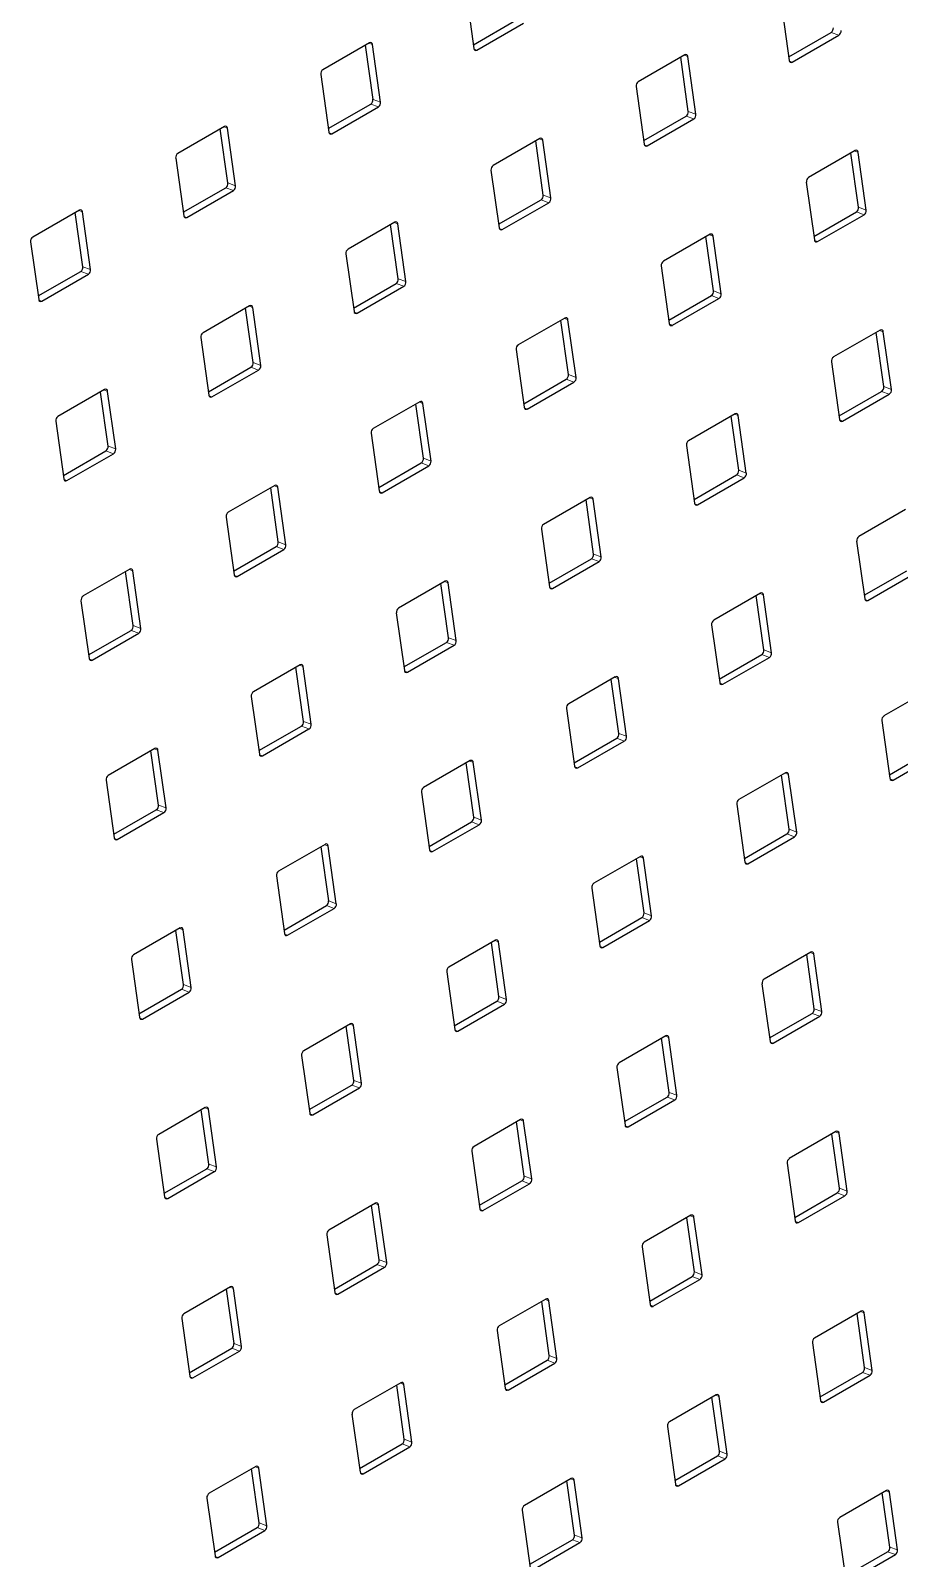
# Model space of a CAD drawing. Header units: millimetres. Extents: x -218071 to -203542, y 15363 to 51382.
# Drawn here: x -216851.03 to -216839.18, y 51105.31 to 51126.17 of the extents above; entities that cross this region are included whole.
import ezdxf

# ---------------------------------------------------------------- set-up
doc = ezdxf.new("R2010")
doc.units = ezdxf.units.MM
doc.header["$LTSCALE"] = 4
doc.layers.add('TPF-EQUIPEMENT', color=7, linetype='Continuous')

msp = doc.modelspace()

# ---------------------------------------------------------------- linework, layer by layer
at = {"layer": 'TPF-EQUIPEMENT', "color": 7, "linetype": 'Continuous', "lineweight": 25}
for p, q in [((-216845.095, 51126.715), (-216844.984, 51125.928)), ((-216840.791, 51126.551), (-216840.68, 51125.763)), ((-216844.991, 51125.976), (-216844.411, 51126.311)), ((-216844.943, 51125.904), (-216844.306, 51126.272)), ((-216840.687, 51125.811), (-216840.107, 51126.146)), ((-216846.409, 51126.004), (-216847.045, 51125.637)), ((-216846.361, 51125.232), (-216846.465, 51125.972)), ((-216846.257, 51125.193), (-216846.367, 51125.981)), ((-216840.639, 51125.74), (-216840.003, 51126.107)), ((-216842.105, 51125.839), (-216842.742, 51125.472)), ((-216842.058, 51125.067), (-216842.161, 51125.807)), ((-216841.953, 51125.028), (-216842.064, 51125.816)), ((-216847.074, 51125.573), (-216846.964, 51124.785)), ((-216842.771, 51125.408), (-216842.66, 51124.62)), ((-216846.971, 51124.833), (-216846.391, 51125.168)), ((-216846.922, 51124.762), (-216846.286, 51125.129)), ((-216848.389, 51124.862), (-216849.025, 51124.494)), ((-216842.667, 51124.668), (-216842.087, 51125.003)), ((-216842.619, 51124.597), (-216841.982, 51124.964)), ((-216848.341, 51124.09), (-216848.445, 51124.829)), ((-216848.237, 51124.051), (-216848.347, 51124.838)), ((-216844.085, 51124.697), (-216844.722, 51124.329)), ((-216844.038, 51123.925), (-216844.141, 51124.664)), ((-216843.933, 51123.886), (-216844.044, 51124.673)), ((-216839.782, 51124.532), (-216840.418, 51124.164)), ((-216839.734, 51123.76), (-216839.838, 51124.499)), ((-216839.63, 51123.721), (-216839.74, 51124.508)), ((-216849.054, 51124.43), (-216848.944, 51123.642)), ((-216844.751, 51124.265), (-216844.64, 51123.478)), ((-216848.951, 51123.691), (-216848.37, 51124.025)), ((-216840.447, 51124.1), (-216840.337, 51123.313)), ((-216848.902, 51123.619), (-216848.266, 51123.986)), ((-216844.647, 51123.526), (-216844.067, 51123.861)), ((-216844.599, 51123.454), (-216843.962, 51123.821)), ((-216850.369, 51123.719), (-216851.005, 51123.352)), ((-216850.321, 51122.947), (-216850.425, 51123.686)), ((-216850.217, 51122.908), (-216850.327, 51123.695)), ((-216840.343, 51123.361), (-216839.763, 51123.696)), ((-216840.295, 51123.289), (-216839.659, 51123.657)), ((-216846.065, 51123.554), (-216846.701, 51123.187)), ((-216846.018, 51122.782), (-216846.121, 51123.521)), ((-216845.913, 51122.743), (-216846.024, 51123.531)), ((-216851.034, 51123.287), (-216850.924, 51122.5)), ((-216841.761, 51123.389), (-216842.398, 51123.022)), ((-216841.714, 51122.617), (-216841.818, 51123.357)), ((-216841.609, 51122.578), (-216841.72, 51123.366)), ((-216846.731, 51123.122), (-216846.62, 51122.335)), ((-216850.931, 51122.548), (-216850.35, 51122.883)), ((-216850.882, 51122.476), (-216850.246, 51122.844)), ((-216842.427, 51122.958), (-216842.317, 51122.17)), ((-216846.627, 51122.383), (-216846.047, 51122.718)), ((-216846.579, 51122.312), (-216845.942, 51122.679)), ((-216848.045, 51122.411), (-216848.681, 51122.044)), ((-216847.997, 51121.639), (-216848.101, 51122.379)), ((-216847.893, 51121.6), (-216848.003, 51122.388)), ((-216842.323, 51122.218), (-216841.743, 51122.553)), ((-216842.275, 51122.147), (-216841.639, 51122.514)), ((-216843.741, 51122.246), (-216844.378, 51121.879)), ((-216843.694, 51121.474), (-216843.798, 51122.214)), ((-216843.589, 51121.435), (-216843.7, 51122.223)), ((-216848.711, 51121.98), (-216848.6, 51121.192)), ((-216839.438, 51122.081), (-216840.074, 51121.714)), ((-216839.39, 51121.309), (-216839.494, 51122.049)), ((-216839.286, 51121.27), (-216839.396, 51122.058)), ((-216844.407, 51121.815), (-216844.296, 51121.027)), ((-216848.607, 51121.24), (-216848.027, 51121.575)), ((-216848.559, 51121.169), (-216847.922, 51121.536)), ((-216840.103, 51121.65), (-216839.993, 51120.862)), ((-216844.303, 51121.075), (-216843.723, 51121.41)), ((-216844.255, 51121.004), (-216843.619, 51121.371)), ((-216850.025, 51121.269), (-216850.661, 51120.901)), ((-216849.977, 51120.497), (-216850.081, 51121.236)), ((-216849.873, 51120.458), (-216849.983, 51121.245)), ((-216845.721, 51121.104), (-216846.358, 51120.736)), ((-216840, 51120.91), (-216839.419, 51121.245)), ((-216839.951, 51120.839), (-216839.315, 51121.206)), ((-216845.674, 51120.332), (-216845.777, 51121.071)), ((-216845.569, 51120.293), (-216845.68, 51121.08)), ((-216841.418, 51120.939), (-216842.054, 51120.571)), ((-216841.37, 51120.167), (-216841.474, 51120.906)), ((-216841.266, 51120.128), (-216841.376, 51120.915)), ((-216850.69, 51120.837), (-216850.58, 51120.049)), ((-216846.387, 51120.672), (-216846.276, 51119.885)), ((-216842.083, 51120.507), (-216841.973, 51119.72)), ((-216850.587, 51120.098), (-216850.007, 51120.432)), ((-216850.538, 51120.026), (-216849.902, 51120.393)), ((-216846.283, 51119.933), (-216845.703, 51120.268)), ((-216846.235, 51119.861), (-216845.598, 51120.229)), ((-216841.98, 51119.768), (-216841.399, 51120.103)), ((-216841.931, 51119.696), (-216841.295, 51120.064)), ((-216847.701, 51119.961), (-216848.338, 51119.594)), ((-216847.654, 51119.189), (-216847.757, 51119.928)), ((-216847.549, 51119.15), (-216847.66, 51119.938)), ((-216843.398, 51119.796), (-216844.034, 51119.429)), ((-216843.35, 51119.024), (-216843.454, 51119.764)), ((-216843.246, 51118.985), (-216843.356, 51119.773)), ((-216848.367, 51119.529), (-216848.256, 51118.742)), ((-216839.094, 51119.631), (-216839.73, 51119.264)), ((-216844.063, 51119.365), (-216843.953, 51118.577)), ((-216848.263, 51118.79), (-216847.683, 51119.125)), ((-216848.215, 51118.719), (-216847.578, 51119.086)), ((-216839.76, 51119.2), (-216839.649, 51118.412)), ((-216849.681, 51118.818), (-216850.317, 51118.451)), ((-216843.959, 51118.625), (-216843.379, 51118.96)), ((-216843.911, 51118.554), (-216843.275, 51118.921)), ((-216849.634, 51118.046), (-216849.737, 51118.786)), ((-216849.529, 51118.007), (-216849.64, 51118.795)), ((-216845.377, 51118.653), (-216846.014, 51118.286)), ((-216845.33, 51117.881), (-216845.434, 51118.621)), ((-216845.225, 51117.842), (-216845.336, 51118.63)), ((-216839.656, 51118.46), (-216839.076, 51118.795)), ((-216839.608, 51118.389), (-216838.971, 51118.756)), ((-216841.074, 51118.488), (-216841.71, 51118.121)), ((-216841.026, 51117.717), (-216841.13, 51118.456)), ((-216840.922, 51117.677), (-216841.032, 51118.465)), ((-216850.347, 51118.387), (-216850.236, 51117.599)), ((-216846.043, 51118.222), (-216845.933, 51117.434)), ((-216850.243, 51117.647), (-216849.663, 51117.982)), ((-216841.739, 51118.057), (-216841.629, 51117.269)), ((-216850.195, 51117.576), (-216849.558, 51117.943)), ((-216845.939, 51117.482), (-216845.359, 51117.817)), ((-216845.891, 51117.411), (-216845.255, 51117.778)), ((-216841.636, 51117.317), (-216841.056, 51117.652)), ((-216841.587, 51117.246), (-216840.951, 51117.613)), ((-216847.357, 51117.511), (-216847.994, 51117.143)), ((-216847.31, 51116.739), (-216847.414, 51117.478)), ((-216847.205, 51116.7), (-216847.316, 51117.487)), ((-216843.054, 51117.346), (-216843.69, 51116.978)), ((-216843.006, 51116.574), (-216843.11, 51117.313)), ((-216842.902, 51116.535), (-216843.012, 51117.322)), ((-216838.75, 51117.181), (-216839.387, 51116.814)), ((-216848.023, 51117.079), (-216847.912, 51116.292)), ((-216843.719, 51116.914), (-216843.609, 51116.127)), ((-216839.416, 51116.749), (-216839.305, 51115.962)), ((-216847.919, 51116.34), (-216847.339, 51116.675)), ((-216847.871, 51116.268), (-216847.235, 51116.636)), ((-216849.337, 51116.368), (-216849.974, 51116.001)), ((-216849.29, 51115.596), (-216849.393, 51116.336)), ((-216849.185, 51115.557), (-216849.296, 51116.345)), ((-216843.616, 51116.175), (-216843.035, 51116.51)), ((-216843.567, 51116.103), (-216842.931, 51116.471)), ((-216839.312, 51116.01), (-216838.732, 51116.345)), ((-216839.264, 51115.938), (-216838.627, 51116.306)), ((-216845.034, 51116.203), (-216845.67, 51115.836)), ((-216844.986, 51115.431), (-216845.09, 51116.171)), ((-216844.882, 51115.392), (-216844.992, 51116.18)), ((-216850.003, 51115.937), (-216849.892, 51115.149)), ((-216840.73, 51116.038), (-216841.366, 51115.671)), ((-216840.683, 51115.266), (-216840.786, 51116.006)), ((-216840.578, 51115.227), (-216840.689, 51116.015)), ((-216845.699, 51115.772), (-216845.589, 51114.984)), ((-216849.899, 51115.197), (-216849.319, 51115.532)), ((-216849.851, 51115.126), (-216849.214, 51115.493)), ((-216841.396, 51115.607), (-216841.285, 51114.819)), ((-216845.596, 51115.032), (-216845.015, 51115.367)), ((-216845.547, 51114.961), (-216844.911, 51115.328)), ((-216847.014, 51115.06), (-216847.65, 51114.693)), ((-216841.292, 51114.867), (-216840.712, 51115.202)), ((-216841.244, 51114.796), (-216840.607, 51115.163)), ((-216846.966, 51114.288), (-216847.07, 51115.028)), ((-216846.862, 51114.249), (-216846.972, 51115.037)), ((-216842.71, 51114.895), (-216843.346, 51114.528)), ((-216842.662, 51114.124), (-216842.766, 51114.863)), ((-216842.558, 51114.085), (-216842.668, 51114.872)), ((-216847.679, 51114.629), (-216847.569, 51113.841)), ((-216843.376, 51114.464), (-216843.265, 51113.676)), ((-216847.575, 51113.889), (-216846.995, 51114.224)), ((-216847.527, 51113.818), (-216846.891, 51114.185)), ((-216843.272, 51113.725), (-216842.692, 51114.059)), ((-216843.224, 51113.653), (-216842.587, 51114.02)), ((-216848.993, 51113.918), (-216849.63, 51113.55)), ((-216848.946, 51113.146), (-216849.05, 51113.885)), ((-216848.841, 51113.107), (-216848.952, 51113.894)), ((-216844.69, 51113.753), (-216845.326, 51113.385)), ((-216844.642, 51112.981), (-216844.746, 51113.72)), ((-216844.538, 51112.942), (-216844.648, 51113.729)), ((-216849.659, 51113.486), (-216849.549, 51112.699)), ((-216840.386, 51113.588), (-216841.023, 51113.221)), ((-216840.339, 51112.816), (-216840.442, 51113.555)), ((-216840.234, 51112.777), (-216840.345, 51113.565)), ((-216845.355, 51113.321), (-216845.245, 51112.534)), ((-216849.555, 51112.747), (-216848.975, 51113.082)), ((-216849.507, 51112.675), (-216848.871, 51113.043)), ((-216841.052, 51113.156), (-216840.941, 51112.369)), ((-216845.252, 51112.582), (-216844.672, 51112.917)), ((-216845.203, 51112.51), (-216844.567, 51112.878)), ((-216846.67, 51112.61), (-216847.306, 51112.243)), ((-216846.622, 51111.838), (-216846.726, 51112.578)), ((-216846.518, 51111.799), (-216846.628, 51112.587)), ((-216840.948, 51112.417), (-216840.368, 51112.752)), ((-216840.9, 51112.345), (-216840.263, 51112.713)), ((-216842.366, 51112.445), (-216843.003, 51112.078)), ((-216842.319, 51111.673), (-216842.422, 51112.413)), ((-216842.214, 51111.634), (-216842.325, 51112.422)), ((-216847.335, 51112.179), (-216847.225, 51111.391)), ((-216843.032, 51112.014), (-216842.921, 51111.226)), ((-216847.232, 51111.439), (-216846.651, 51111.774)), ((-216847.183, 51111.368), (-216846.547, 51111.735)), ((-216842.928, 51111.274), (-216842.348, 51111.609)), ((-216842.88, 51111.203), (-216842.243, 51111.57)), ((-216848.65, 51111.467), (-216849.286, 51111.1)), ((-216848.602, 51110.695), (-216848.706, 51111.435)), ((-216848.498, 51110.656), (-216848.608, 51111.444)), ((-216844.346, 51111.302), (-216844.982, 51110.935)), ((-216844.299, 51110.531), (-216844.402, 51111.27)), ((-216844.194, 51110.492), (-216844.305, 51111.279)), ((-216840.042, 51111.138), (-216840.679, 51110.77)), ((-216839.995, 51110.366), (-216840.099, 51111.105)), ((-216839.89, 51110.327), (-216840.001, 51111.114)), ((-216849.315, 51111.036), (-216849.205, 51110.248)), ((-216845.012, 51110.871), (-216844.901, 51110.083)), ((-216840.708, 51110.706), (-216840.598, 51109.919)), ((-216849.212, 51110.296), (-216848.631, 51110.631)), ((-216849.163, 51110.225), (-216848.527, 51110.592)), ((-216844.908, 51110.132), (-216844.328, 51110.466)), ((-216844.86, 51110.06), (-216844.223, 51110.427)), ((-216840.604, 51109.967), (-216840.024, 51110.301)), ((-216840.556, 51109.895), (-216839.92, 51110.262)), ((-216846.326, 51110.16), (-216846.962, 51109.793)), ((-216846.278, 51109.388), (-216846.382, 51110.127)), ((-216846.174, 51109.349), (-216846.284, 51110.136)), ((-216842.022, 51109.995), (-216842.659, 51109.628)), ((-216841.975, 51109.223), (-216842.079, 51109.962)), ((-216841.87, 51109.184), (-216841.981, 51109.972)), ((-216846.992, 51109.728), (-216846.881, 51108.941)), ((-216842.688, 51109.563), (-216842.577, 51108.776)), ((-216846.888, 51108.989), (-216846.308, 51109.324)), ((-216846.84, 51108.917), (-216846.203, 51109.285)), ((-216848.306, 51109.017), (-216848.942, 51108.65)), ((-216842.584, 51108.824), (-216842.004, 51109.159)), ((-216842.536, 51108.753), (-216841.9, 51109.12)), ((-216848.258, 51108.245), (-216848.362, 51108.985)), ((-216848.154, 51108.206), (-216848.264, 51108.994)), ((-216844.002, 51108.852), (-216844.639, 51108.485)), ((-216843.955, 51108.08), (-216844.058, 51108.82)), ((-216843.85, 51108.041), (-216843.961, 51108.829)), ((-216848.971, 51108.586), (-216848.861, 51107.798)), ((-216839.699, 51108.687), (-216840.335, 51108.32)), ((-216839.651, 51107.915), (-216839.755, 51108.655)), ((-216839.547, 51107.876), (-216839.657, 51108.664)), ((-216844.668, 51108.421), (-216844.557, 51107.633)), ((-216848.868, 51107.846), (-216848.288, 51108.181)), ((-216840.364, 51108.256), (-216840.254, 51107.468)), ((-216848.819, 51107.775), (-216848.183, 51108.142)), ((-216844.564, 51107.681), (-216843.984, 51108.016)), ((-216844.516, 51107.61), (-216843.879, 51107.977)), ((-216840.26, 51107.516), (-216839.68, 51107.851)), ((-216840.212, 51107.445), (-216839.576, 51107.812)), ((-216845.982, 51107.71), (-216846.619, 51107.342)), ((-216845.935, 51106.938), (-216846.038, 51107.677)), ((-216845.83, 51106.899), (-216845.941, 51107.686)), ((-216841.679, 51107.545), (-216842.315, 51107.177)), ((-216841.631, 51106.773), (-216841.735, 51107.512)), ((-216841.527, 51106.734), (-216841.637, 51107.521)), ((-216846.648, 51107.278), (-216846.537, 51106.49)), ((-216842.344, 51107.113), (-216842.234, 51106.326)), ((-216846.544, 51106.539), (-216845.964, 51106.873)), ((-216846.496, 51106.467), (-216845.859, 51106.834)), ((-216842.24, 51106.374), (-216841.66, 51106.709)), ((-216847.962, 51106.567), (-216848.598, 51106.2)), ((-216847.914, 51105.795), (-216848.018, 51106.534)), ((-216847.81, 51105.756), (-216847.921, 51106.543)), ((-216842.192, 51106.302), (-216841.556, 51106.67)), ((-216843.658, 51106.402), (-216844.295, 51106.035)), ((-216843.611, 51105.63), (-216843.715, 51106.369)), ((-216843.506, 51105.591), (-216843.617, 51106.379)), ((-216848.628, 51106.135), (-216848.517, 51105.348)), ((-216839.355, 51106.237), (-216839.991, 51105.87)), ((-216839.307, 51105.465), (-216839.411, 51106.205)), ((-216839.203, 51105.426), (-216839.313, 51106.214)), ((-216844.324, 51105.97), (-216844.214, 51105.183)), ((-216848.524, 51105.396), (-216847.944, 51105.731)), ((-216848.476, 51105.324), (-216847.839, 51105.692)), ((-216840.02, 51105.806), (-216839.91, 51105.018)), ((-216844.22, 51105.231), (-216843.64, 51105.566)), ((-216844.172, 51105.16), (-216843.536, 51105.527)), ((-216839.917, 51105.066), (-216839.337, 51105.401)), ((-216839.868, 51104.995), (-216839.232, 51105.362))]:
    msp.add_line(p, q, dxfattribs=at)
at = {"layer": 'TPF-EQUIPEMENT', "color": 8, "linetype": 'Continuous', "lineweight": 18}
for p, q in [((-216840.107, 51126.146), (-216840.003, 51126.107)), ((-216846.417, 51125.999), (-216846.367, 51125.981)), ((-216844.982, 51125.919), (-216844.943, 51125.904)), ((-216842.114, 51125.835), (-216842.064, 51125.816)), ((-216840.678, 51125.754), (-216840.639, 51125.74)), ((-216846.391, 51125.168), (-216846.286, 51125.129)), ((-216846.361, 51125.232), (-216846.257, 51125.193)), ((-216842.058, 51125.067), (-216841.953, 51125.028)), ((-216848.397, 51124.857), (-216848.347, 51124.838)), ((-216842.087, 51125.003), (-216841.982, 51124.964)), ((-216846.962, 51124.777), (-216846.922, 51124.762)), ((-216844.093, 51124.692), (-216844.044, 51124.673)), ((-216842.658, 51124.612), (-216842.619, 51124.597)), ((-216839.79, 51124.527), (-216839.74, 51124.508)), ((-216848.37, 51124.025), (-216848.266, 51123.986)), ((-216848.341, 51124.09), (-216848.237, 51124.051)), ((-216844.067, 51123.861), (-216843.962, 51123.821)), ((-216844.038, 51123.925), (-216843.933, 51123.886)), ((-216850.377, 51123.714), (-216850.327, 51123.695)), ((-216848.942, 51123.634), (-216848.902, 51123.619)), ((-216839.763, 51123.696), (-216839.659, 51123.657)), ((-216839.734, 51123.76), (-216839.63, 51123.721)), ((-216846.073, 51123.549), (-216846.024, 51123.531)), ((-216844.638, 51123.469), (-216844.599, 51123.454)), ((-216841.77, 51123.384), (-216841.72, 51123.366)), ((-216840.335, 51123.304), (-216840.295, 51123.289)), ((-216850.35, 51122.883), (-216850.246, 51122.844)), ((-216850.321, 51122.947), (-216850.217, 51122.908)), ((-216846.018, 51122.782), (-216845.913, 51122.743)), ((-216846.047, 51122.718), (-216845.942, 51122.679)), ((-216841.714, 51122.617), (-216841.609, 51122.578)), ((-216850.922, 51122.491), (-216850.882, 51122.476)), ((-216848.053, 51122.406), (-216848.003, 51122.388)), ((-216841.743, 51122.553), (-216841.639, 51122.514)), ((-216846.618, 51122.326), (-216846.579, 51122.312)), ((-216843.75, 51122.242), (-216843.7, 51122.223)), ((-216842.315, 51122.161), (-216842.275, 51122.147)), ((-216839.446, 51122.077), (-216839.396, 51122.058)), ((-216848.027, 51121.575), (-216847.922, 51121.536)), ((-216847.997, 51121.639), (-216847.893, 51121.6)), ((-216843.723, 51121.41), (-216843.619, 51121.371)), ((-216843.694, 51121.474), (-216843.589, 51121.435)), ((-216839.39, 51121.309), (-216839.286, 51121.27)), ((-216850.033, 51121.264), (-216849.983, 51121.245)), ((-216848.598, 51121.184), (-216848.559, 51121.169)), ((-216839.419, 51121.245), (-216839.315, 51121.206)), ((-216845.73, 51121.099), (-216845.68, 51121.08)), ((-216844.294, 51121.019), (-216844.255, 51121.004)), ((-216841.426, 51120.934), (-216841.376, 51120.915)), ((-216839.991, 51120.854), (-216839.951, 51120.839)), ((-216849.977, 51120.497), (-216849.873, 51120.458)), ((-216850.007, 51120.432), (-216849.902, 51120.393)), ((-216845.703, 51120.268), (-216845.598, 51120.229)), ((-216845.674, 51120.332), (-216845.569, 51120.293)), ((-216841.399, 51120.103), (-216841.295, 51120.064)), ((-216841.37, 51120.167), (-216841.266, 51120.128)), ((-216850.578, 51120.041), (-216850.538, 51120.026)), ((-216847.709, 51119.956), (-216847.66, 51119.938)), ((-216846.274, 51119.876), (-216846.235, 51119.861)), ((-216843.406, 51119.791), (-216843.356, 51119.773)), ((-216841.971, 51119.711), (-216841.931, 51119.696)), ((-216847.683, 51119.125), (-216847.578, 51119.086)), ((-216847.654, 51119.189), (-216847.549, 51119.15)), ((-216843.35, 51119.024), (-216843.246, 51118.985)), ((-216849.689, 51118.813), (-216849.64, 51118.795)), ((-216843.379, 51118.96), (-216843.275, 51118.921)), ((-216848.254, 51118.733), (-216848.215, 51118.719)), ((-216845.386, 51118.649), (-216845.336, 51118.63)), ((-216843.951, 51118.568), (-216843.911, 51118.554)), ((-216841.082, 51118.484), (-216841.032, 51118.465)), ((-216839.647, 51118.403), (-216839.608, 51118.389)), ((-216849.663, 51117.982), (-216849.558, 51117.943)), ((-216849.634, 51118.046), (-216849.529, 51118.007)), ((-216845.359, 51117.817), (-216845.255, 51117.778)), ((-216845.33, 51117.881), (-216845.225, 51117.842)), ((-216850.234, 51117.591), (-216850.195, 51117.576)), ((-216841.056, 51117.652), (-216840.951, 51117.613)), ((-216841.026, 51117.717), (-216840.922, 51117.677)), ((-216847.366, 51117.506), (-216847.316, 51117.487)), ((-216845.931, 51117.426), (-216845.891, 51117.411)), ((-216843.062, 51117.341), (-216843.012, 51117.322)), ((-216841.627, 51117.261), (-216841.587, 51117.246)), ((-216847.31, 51116.739), (-216847.205, 51116.7)), ((-216847.339, 51116.675), (-216847.235, 51116.636)), ((-216843.006, 51116.574), (-216842.902, 51116.535)), ((-216849.346, 51116.363), (-216849.296, 51116.345)), ((-216843.035, 51116.51), (-216842.931, 51116.471)), ((-216847.91, 51116.283), (-216847.871, 51116.268)), ((-216845.042, 51116.198), (-216844.992, 51116.18)), ((-216843.607, 51116.118), (-216843.567, 51116.103)), ((-216840.738, 51116.033), (-216840.689, 51116.015)), ((-216839.303, 51115.953), (-216839.264, 51115.938)), ((-216849.319, 51115.532), (-216849.214, 51115.493)), ((-216849.29, 51115.596), (-216849.185, 51115.557)), ((-216845.015, 51115.367), (-216844.911, 51115.328)), ((-216844.986, 51115.431), (-216844.882, 51115.392)), ((-216840.683, 51115.266), (-216840.578, 51115.227)), ((-216849.89, 51115.14), (-216849.851, 51115.126)), ((-216847.022, 51115.056), (-216846.972, 51115.037)), ((-216840.712, 51115.202), (-216840.607, 51115.163)), ((-216845.587, 51114.975), (-216845.547, 51114.961)), ((-216842.718, 51114.891), (-216842.668, 51114.872)), ((-216841.283, 51114.81), (-216841.244, 51114.796)), ((-216846.995, 51114.224), (-216846.891, 51114.185)), ((-216846.966, 51114.288), (-216846.862, 51114.249)), ((-216842.692, 51114.059), (-216842.587, 51114.02)), ((-216842.662, 51114.124), (-216842.558, 51114.085)), ((-216849.002, 51113.913), (-216848.952, 51113.894)), ((-216847.567, 51113.833), (-216847.527, 51113.818)), ((-216844.698, 51113.748), (-216844.648, 51113.729)), ((-216843.263, 51113.668), (-216843.224, 51113.653)), ((-216840.395, 51113.583), (-216840.345, 51113.565)), ((-216848.975, 51113.082), (-216848.871, 51113.043)), ((-216848.946, 51113.146), (-216848.841, 51113.107)), ((-216844.642, 51112.981), (-216844.538, 51112.942)), ((-216844.672, 51112.917), (-216844.567, 51112.878)), ((-216840.339, 51112.816), (-216840.234, 51112.777)), ((-216849.547, 51112.69), (-216849.507, 51112.675)), ((-216846.678, 51112.605), (-216846.628, 51112.587)), ((-216840.368, 51112.752), (-216840.263, 51112.713)), ((-216845.243, 51112.525), (-216845.203, 51112.51)), ((-216842.374, 51112.44), (-216842.325, 51112.422)), ((-216840.939, 51112.36), (-216840.9, 51112.345)), ((-216846.651, 51111.774), (-216846.547, 51111.735)), ((-216846.622, 51111.838), (-216846.518, 51111.799)), ((-216842.348, 51111.609), (-216842.243, 51111.57)), ((-216842.319, 51111.673), (-216842.214, 51111.634)), ((-216848.658, 51111.463), (-216848.608, 51111.444)), ((-216847.223, 51111.382), (-216847.183, 51111.368)), ((-216844.354, 51111.298), (-216844.305, 51111.279)), ((-216842.919, 51111.218), (-216842.88, 51111.203)), ((-216840.051, 51111.133), (-216840.001, 51111.114)), ((-216848.602, 51110.695), (-216848.498, 51110.656)), ((-216848.631, 51110.631), (-216848.527, 51110.592)), ((-216844.328, 51110.466), (-216844.223, 51110.427)), ((-216844.299, 51110.531), (-216844.194, 51110.492)), ((-216840.024, 51110.301), (-216839.92, 51110.262)), ((-216839.995, 51110.366), (-216839.89, 51110.327)), ((-216849.203, 51110.24), (-216849.163, 51110.225)), ((-216846.334, 51110.155), (-216846.284, 51110.136)), ((-216844.899, 51110.075), (-216844.86, 51110.06)), ((-216842.031, 51109.99), (-216841.981, 51109.972)), ((-216840.596, 51109.91), (-216840.556, 51109.895)), ((-216846.308, 51109.324), (-216846.203, 51109.285)), ((-216846.278, 51109.388), (-216846.174, 51109.349)), ((-216841.975, 51109.223), (-216841.87, 51109.184)), ((-216848.314, 51109.012), (-216848.264, 51108.994)), ((-216842.004, 51109.159), (-216841.9, 51109.12)), ((-216846.879, 51108.932), (-216846.84, 51108.917)), ((-216844.011, 51108.847), (-216843.961, 51108.829)), ((-216842.575, 51108.767), (-216842.536, 51108.753)), ((-216839.707, 51108.683), (-216839.657, 51108.664)), ((-216848.288, 51108.181), (-216848.183, 51108.142)), ((-216848.258, 51108.245), (-216848.154, 51108.206)), ((-216843.984, 51108.016), (-216843.879, 51107.977)), ((-216843.955, 51108.08), (-216843.85, 51108.041)), ((-216848.859, 51107.789), (-216848.819, 51107.775)), ((-216839.68, 51107.851), (-216839.576, 51107.812)), ((-216839.651, 51107.915), (-216839.547, 51107.876)), ((-216845.99, 51107.705), (-216845.941, 51107.686)), ((-216844.555, 51107.625), (-216844.516, 51107.61)), ((-216841.687, 51107.54), (-216841.637, 51107.521)), ((-216840.252, 51107.46), (-216840.212, 51107.445)), ((-216845.935, 51106.938), (-216845.83, 51106.899)), ((-216845.964, 51106.873), (-216845.859, 51106.834)), ((-216841.66, 51106.709), (-216841.556, 51106.67)), ((-216841.631, 51106.773), (-216841.527, 51106.734)), ((-216847.97, 51106.562), (-216847.921, 51106.543)), ((-216846.535, 51106.482), (-216846.496, 51106.467)), ((-216843.667, 51106.397), (-216843.617, 51106.379)), ((-216842.232, 51106.317), (-216842.192, 51106.302)), ((-216839.363, 51106.232), (-216839.313, 51106.214)), ((-216847.944, 51105.731), (-216847.839, 51105.692)), ((-216847.914, 51105.795), (-216847.81, 51105.756)), ((-216843.64, 51105.566), (-216843.536, 51105.527)), ((-216843.611, 51105.63), (-216843.506, 51105.591)), ((-216839.307, 51105.465), (-216839.203, 51105.426)), ((-216848.515, 51105.339), (-216848.476, 51105.324)), ((-216839.337, 51105.401), (-216839.232, 51105.362))]:
    msp.add_line(p, q, dxfattribs=at)
at = {"layer": 'TPF-EQUIPEMENT', "color": 7, "linetype": 'Continuous', "lineweight": 25}
for centre, radius, start, end in [((-216840.145, 51126.202), 0.0672, 303.9011, 7.1338), ((-216840.04, 51126.163), 0.0672, 303.9011, 7.1338), ((-216846.394, 51125.981), 0.027, 358.9775, 122.2879), ((-216844.957, 51125.927), 0.027, 178.9775, 302.2879), ((-216842.091, 51125.816), 0.027, 358.9775, 122.2879), ((-216840.653, 51125.762), 0.027, 178.9775, 302.2879), ((-216847.008, 51125.581), 0.0672, 123.9011, 187.1338), ((-216842.704, 51125.416), 0.0672, 123.9011, 187.1338), ((-216846.428, 51125.224), 0.0672, 303.9011, 7.1338), ((-216846.324, 51125.185), 0.0672, 303.9011, 7.1338), ((-216842.124, 51125.059), 0.0672, 303.9011, 7.1338), ((-216848.374, 51124.839), 0.027, 358.9775, 122.2879), ((-216842.02, 51125.02), 0.0672, 303.9011, 7.1338), ((-216846.937, 51124.785), 0.027, 178.9775, 302.2879), ((-216844.071, 51124.674), 0.027, 358.9775, 122.2879), ((-216848.988, 51124.438), 0.0672, 123.9011, 187.1338), ((-216842.633, 51124.62), 0.027, 178.9775, 302.2879), ((-216839.767, 51124.509), 0.027, 358.9775, 122.2879), ((-216844.684, 51124.273), 0.0672, 123.9011, 187.1338), ((-216848.408, 51124.081), 0.0672, 303.9011, 7.1338), ((-216848.304, 51124.042), 0.0672, 303.9011, 7.1338), ((-216840.38, 51124.109), 0.0672, 123.9011, 187.1338), ((-216844.104, 51123.916), 0.0672, 303.9011, 7.1338), ((-216844, 51123.877), 0.0672, 303.9011, 7.1338), ((-216850.354, 51123.696), 0.027, 358.9775, 122.2879), ((-216848.917, 51123.642), 0.027, 178.9775, 302.2879), ((-216839.801, 51123.751), 0.0672, 303.9011, 7.1338), ((-216839.696, 51123.712), 0.0672, 303.9011, 7.1338), ((-216846.051, 51123.531), 0.027, 358.9775, 122.2879), ((-216844.613, 51123.477), 0.027, 178.9775, 302.2879), ((-216850.968, 51123.296), 0.0672, 123.9011, 187.1338), ((-216841.747, 51123.366), 0.027, 358.9775, 122.2879), ((-216840.31, 51123.312), 0.027, 178.9775, 302.2879), ((-216846.664, 51123.131), 0.0672, 123.9011, 187.1338), ((-216842.36, 51122.966), 0.0672, 123.9011, 187.1338), ((-216850.388, 51122.939), 0.0672, 303.9011, 7.1338), ((-216850.283, 51122.9), 0.0672, 303.9011, 7.1338), ((-216846.084, 51122.774), 0.0672, 303.9011, 7.1338), ((-216845.98, 51122.735), 0.0672, 303.9011, 7.1338), ((-216841.781, 51122.609), 0.0672, 303.9011, 7.1338), ((-216841.676, 51122.57), 0.0672, 303.9011, 7.1338), ((-216850.897, 51122.499), 0.027, 178.9775, 302.2879), ((-216848.031, 51122.388), 0.027, 358.9775, 122.2879), ((-216846.593, 51122.334), 0.027, 178.9775, 302.2879), ((-216843.727, 51122.223), 0.027, 358.9775, 122.2879), ((-216842.29, 51122.169), 0.027, 178.9775, 302.2879), ((-216848.644, 51121.988), 0.0672, 123.9011, 187.1338), ((-216839.423, 51122.059), 0.027, 358.9775, 122.2879), ((-216844.34, 51121.823), 0.0672, 123.9011, 187.1338), ((-216848.064, 51121.631), 0.0672, 303.9011, 7.1338), ((-216847.96, 51121.592), 0.0672, 303.9011, 7.1338), ((-216840.037, 51121.658), 0.0672, 123.9011, 187.1338), ((-216843.761, 51121.466), 0.0672, 303.9011, 7.1338), ((-216843.656, 51121.427), 0.0672, 303.9011, 7.1338), ((-216839.457, 51121.301), 0.0672, 303.9011, 7.1338), ((-216850.01, 51121.246), 0.027, 358.9775, 122.2879), ((-216848.573, 51121.192), 0.027, 178.9775, 302.2879), ((-216845.707, 51121.081), 0.027, 358.9775, 122.2879), ((-216839.352, 51121.262), 0.0672, 303.9011, 7.1338), ((-216850.624, 51120.845), 0.0672, 123.9011, 187.1338), ((-216844.269, 51121.027), 0.027, 178.9775, 302.2879), ((-216841.403, 51120.916), 0.027, 358.9775, 122.2879), ((-216846.32, 51120.681), 0.0672, 123.9011, 187.1338), ((-216839.966, 51120.862), 0.027, 178.9775, 302.2879), ((-216850.044, 51120.488), 0.0672, 303.9011, 7.1338), ((-216842.017, 51120.516), 0.0672, 123.9011, 187.1338), ((-216849.94, 51120.449), 0.0672, 303.9011, 7.1338), ((-216845.74, 51120.323), 0.0672, 303.9011, 7.1338), ((-216845.636, 51120.284), 0.0672, 303.9011, 7.1338), ((-216841.437, 51120.158), 0.0672, 303.9011, 7.1338), ((-216841.332, 51120.119), 0.0672, 303.9011, 7.1338), ((-216850.553, 51120.049), 0.027, 178.9775, 302.2879), ((-216847.687, 51119.938), 0.027, 358.9775, 122.2879), ((-216846.249, 51119.884), 0.027, 178.9775, 302.2879), ((-216843.383, 51119.773), 0.027, 358.9775, 122.2879), ((-216841.946, 51119.719), 0.027, 178.9775, 302.2879), ((-216848.3, 51119.538), 0.0672, 123.9011, 187.1338), ((-216843.996, 51119.373), 0.0672, 123.9011, 187.1338), ((-216839.693, 51119.208), 0.0672, 123.9011, 187.1338), ((-216847.72, 51119.181), 0.0672, 303.9011, 7.1338), ((-216847.616, 51119.142), 0.0672, 303.9011, 7.1338), ((-216843.417, 51119.016), 0.0672, 303.9011, 7.1338), ((-216849.667, 51118.795), 0.027, 358.9775, 122.2879), ((-216843.312, 51118.977), 0.0672, 303.9011, 7.1338), ((-216848.229, 51118.741), 0.027, 178.9775, 302.2879), ((-216845.363, 51118.63), 0.027, 358.9775, 122.2879), ((-216850.28, 51118.395), 0.0672, 123.9011, 187.1338), ((-216843.926, 51118.577), 0.027, 178.9775, 302.2879), ((-216841.059, 51118.466), 0.027, 358.9775, 122.2879), ((-216839.622, 51118.412), 0.027, 178.9775, 302.2879), ((-216845.976, 51118.23), 0.0672, 123.9011, 187.1338), ((-216849.7, 51118.038), 0.0672, 303.9011, 7.1338), ((-216849.596, 51117.999), 0.0672, 303.9011, 7.1338), ((-216841.673, 51118.065), 0.0672, 123.9011, 187.1338), ((-216845.397, 51117.873), 0.0672, 303.9011, 7.1338), ((-216845.292, 51117.834), 0.0672, 303.9011, 7.1338), ((-216850.209, 51117.599), 0.027, 178.9775, 302.2879), ((-216841.093, 51117.708), 0.0672, 303.9011, 7.1338), ((-216840.989, 51117.669), 0.0672, 303.9011, 7.1338), ((-216847.343, 51117.488), 0.027, 358.9775, 122.2879), ((-216845.906, 51117.434), 0.027, 178.9775, 302.2879), ((-216843.039, 51117.323), 0.027, 358.9775, 122.2879), ((-216847.956, 51117.088), 0.0672, 123.9011, 187.1338), ((-216841.602, 51117.269), 0.027, 178.9775, 302.2879), ((-216843.653, 51116.923), 0.0672, 123.9011, 187.1338), ((-216847.377, 51116.73), 0.0672, 303.9011, 7.1338), ((-216839.349, 51116.758), 0.0672, 123.9011, 187.1338), ((-216847.272, 51116.691), 0.0672, 303.9011, 7.1338), ((-216843.073, 51116.565), 0.0672, 303.9011, 7.1338), ((-216842.968, 51116.526), 0.0672, 303.9011, 7.1338), ((-216849.323, 51116.345), 0.027, 358.9775, 122.2879), ((-216847.885, 51116.291), 0.027, 178.9775, 302.2879), ((-216845.019, 51116.18), 0.027, 358.9775, 122.2879), ((-216843.582, 51116.126), 0.027, 178.9775, 302.2879), ((-216849.936, 51115.945), 0.0672, 123.9011, 187.1338), ((-216840.716, 51116.015), 0.027, 358.9775, 122.2879), ((-216839.278, 51115.961), 0.027, 178.9775, 302.2879), ((-216845.633, 51115.78), 0.0672, 123.9011, 187.1338), ((-216849.356, 51115.588), 0.0672, 303.9011, 7.1338), ((-216849.252, 51115.549), 0.0672, 303.9011, 7.1338), ((-216841.329, 51115.615), 0.0672, 123.9011, 187.1338), ((-216845.053, 51115.423), 0.0672, 303.9011, 7.1338), ((-216844.948, 51115.384), 0.0672, 303.9011, 7.1338), ((-216840.749, 51115.258), 0.0672, 303.9011, 7.1338), ((-216849.865, 51115.148), 0.027, 178.9775, 302.2879), ((-216846.999, 51115.038), 0.027, 358.9775, 122.2879), ((-216840.645, 51115.219), 0.0672, 303.9011, 7.1338), ((-216845.562, 51114.984), 0.027, 178.9775, 302.2879), ((-216842.696, 51114.873), 0.027, 358.9775, 122.2879), ((-216847.612, 51114.637), 0.0672, 123.9011, 187.1338), ((-216841.258, 51114.819), 0.027, 178.9775, 302.2879), ((-216843.309, 51114.472), 0.0672, 123.9011, 187.1338), ((-216847.033, 51114.28), 0.0672, 303.9011, 7.1338), ((-216846.928, 51114.241), 0.0672, 303.9011, 7.1338), ((-216842.729, 51114.115), 0.0672, 303.9011, 7.1338), ((-216842.625, 51114.076), 0.0672, 303.9011, 7.1338), ((-216848.979, 51113.895), 0.027, 358.9775, 122.2879), ((-216847.542, 51113.841), 0.027, 178.9775, 302.2879), ((-216844.675, 51113.73), 0.027, 358.9775, 122.2879), ((-216843.238, 51113.676), 0.027, 178.9775, 302.2879), ((-216840.372, 51113.565), 0.027, 358.9775, 122.2879), ((-216849.592, 51113.495), 0.0672, 123.9011, 187.1338), ((-216845.289, 51113.33), 0.0672, 123.9011, 187.1338), ((-216840.985, 51113.165), 0.0672, 123.9011, 187.1338), ((-216849.013, 51113.137), 0.0672, 303.9011, 7.1338), ((-216848.908, 51113.098), 0.0672, 303.9011, 7.1338), ((-216844.709, 51112.972), 0.0672, 303.9011, 7.1338), ((-216844.605, 51112.933), 0.0672, 303.9011, 7.1338), ((-216840.405, 51112.808), 0.0672, 303.9011, 7.1338), ((-216840.301, 51112.769), 0.0672, 303.9011, 7.1338), ((-216849.522, 51112.698), 0.027, 178.9775, 302.2879), ((-216846.655, 51112.587), 0.027, 358.9775, 122.2879), ((-216845.218, 51112.533), 0.027, 178.9775, 302.2879), ((-216842.352, 51112.422), 0.027, 358.9775, 122.2879), ((-216840.914, 51112.368), 0.027, 178.9775, 302.2879), ((-216847.269, 51112.187), 0.0672, 123.9011, 187.1338), ((-216842.965, 51112.022), 0.0672, 123.9011, 187.1338), ((-216846.689, 51111.83), 0.0672, 303.9011, 7.1338), ((-216846.584, 51111.791), 0.0672, 303.9011, 7.1338), ((-216842.385, 51111.665), 0.0672, 303.9011, 7.1338), ((-216842.281, 51111.626), 0.0672, 303.9011, 7.1338), ((-216848.635, 51111.445), 0.027, 358.9775, 122.2879), ((-216847.198, 51111.391), 0.027, 178.9775, 302.2879), ((-216844.332, 51111.28), 0.027, 358.9775, 122.2879), ((-216849.249, 51111.044), 0.0672, 123.9011, 187.1338), ((-216842.894, 51111.226), 0.027, 178.9775, 302.2879), ((-216840.028, 51111.115), 0.027, 358.9775, 122.2879), ((-216844.945, 51110.879), 0.0672, 123.9011, 187.1338), ((-216848.669, 51110.687), 0.0672, 303.9011, 7.1338), ((-216840.641, 51110.714), 0.0672, 123.9011, 187.1338), ((-216848.564, 51110.648), 0.0672, 303.9011, 7.1338), ((-216844.365, 51110.522), 0.0672, 303.9011, 7.1338), ((-216844.261, 51110.483), 0.0672, 303.9011, 7.1338), ((-216840.062, 51110.357), 0.0672, 303.9011, 7.1338), ((-216839.957, 51110.318), 0.0672, 303.9011, 7.1338), ((-216849.178, 51110.248), 0.027, 178.9775, 302.2879), ((-216846.312, 51110.137), 0.027, 358.9775, 122.2879), ((-216844.874, 51110.083), 0.027, 178.9775, 302.2879), ((-216842.008, 51109.972), 0.027, 358.9775, 122.2879), ((-216840.571, 51109.918), 0.027, 178.9775, 302.2879), ((-216846.925, 51109.737), 0.0672, 123.9011, 187.1338), ((-216842.621, 51109.572), 0.0672, 123.9011, 187.1338), ((-216846.345, 51109.38), 0.0672, 303.9011, 7.1338), ((-216846.241, 51109.341), 0.0672, 303.9011, 7.1338), ((-216842.042, 51109.215), 0.0672, 303.9011, 7.1338), ((-216848.291, 51108.994), 0.027, 358.9775, 122.2879), ((-216841.937, 51109.176), 0.0672, 303.9011, 7.1338), ((-216846.854, 51108.94), 0.027, 178.9775, 302.2879), ((-216843.988, 51108.829), 0.027, 358.9775, 122.2879), ((-216848.905, 51108.594), 0.0672, 123.9011, 187.1338), ((-216842.55, 51108.775), 0.027, 178.9775, 302.2879), ((-216839.684, 51108.664), 0.027, 358.9775, 122.2879), ((-216844.601, 51108.429), 0.0672, 123.9011, 187.1338), ((-216848.325, 51108.237), 0.0672, 303.9011, 7.1338), ((-216848.221, 51108.198), 0.0672, 303.9011, 7.1338), ((-216840.298, 51108.264), 0.0672, 123.9011, 187.1338), ((-216844.021, 51108.072), 0.0672, 303.9011, 7.1338), ((-216843.917, 51108.033), 0.0672, 303.9011, 7.1338), ((-216848.834, 51107.798), 0.027, 178.9775, 302.2879), ((-216839.718, 51107.907), 0.0672, 303.9011, 7.1338), ((-216839.613, 51107.868), 0.0672, 303.9011, 7.1338), ((-216845.968, 51107.687), 0.027, 358.9775, 122.2879), ((-216844.53, 51107.633), 0.027, 178.9775, 302.2879), ((-216841.664, 51107.522), 0.027, 358.9775, 122.2879), ((-216846.581, 51107.286), 0.0672, 123.9011, 187.1338), ((-216840.227, 51107.468), 0.027, 178.9775, 302.2879), ((-216842.277, 51107.122), 0.0672, 123.9011, 187.1338), ((-216846.001, 51106.929), 0.0672, 303.9011, 7.1338), ((-216845.897, 51106.89), 0.0672, 303.9011, 7.1338), ((-216841.698, 51106.764), 0.0672, 303.9011, 7.1338), ((-216841.593, 51106.725), 0.0672, 303.9011, 7.1338), ((-216847.948, 51106.544), 0.027, 358.9775, 122.2879), ((-216846.51, 51106.49), 0.027, 178.9775, 302.2879), ((-216843.644, 51106.379), 0.027, 358.9775, 122.2879), ((-216842.207, 51106.325), 0.027, 178.9775, 302.2879), ((-216848.561, 51106.144), 0.0672, 123.9011, 187.1338), ((-216839.34, 51106.214), 0.027, 358.9775, 122.2879), ((-216844.257, 51105.979), 0.0672, 123.9011, 187.1338), ((-216847.981, 51105.787), 0.0672, 303.9011, 7.1338), ((-216847.877, 51105.748), 0.0672, 303.9011, 7.1338), ((-216839.954, 51105.814), 0.0672, 123.9011, 187.1338), ((-216843.678, 51105.622), 0.0672, 303.9011, 7.1338), ((-216843.573, 51105.583), 0.0672, 303.9011, 7.1338), ((-216839.374, 51105.457), 0.0672, 303.9011, 7.1338), ((-216848.49, 51105.347), 0.027, 178.9775, 302.2879), ((-216839.27, 51105.418), 0.0672, 303.9011, 7.1338)]:
    msp.add_arc(centre, radius, start, end, dxfattribs=at)

doc.saveas('drawing.dxf')
